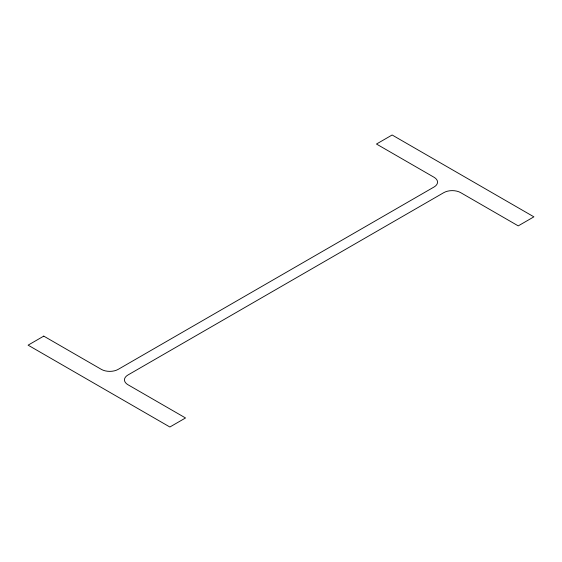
<?xml version="1.0" encoding="UTF-8"?>
<svg xmlns="http://www.w3.org/2000/svg" width="562" height="562" viewBox="0 0 562 562"><rect width="100%" height="100%" fill="white"/><g stroke="black" fill="none" stroke-linecap="round" stroke-linejoin="round"><path stroke-width="0.84" d="M43.759 336.118L28.1 345.159L169.872 427.008L185.53 417.966L127.946 384.724A11.907 6.87 0 0 1 127.946 375.002L443.818 192.633A11.907 6.87 0 0 1 460.657 192.633L518.241 225.882L533.9 216.841L392.128 134.992L376.47 144.034L434.054 177.276A11.907 6.87 0 0 1 434.054 186.998L118.182 369.367A11.907 6.87 0 0 1 101.343 369.367L43.759 336.118"/></g></svg>
